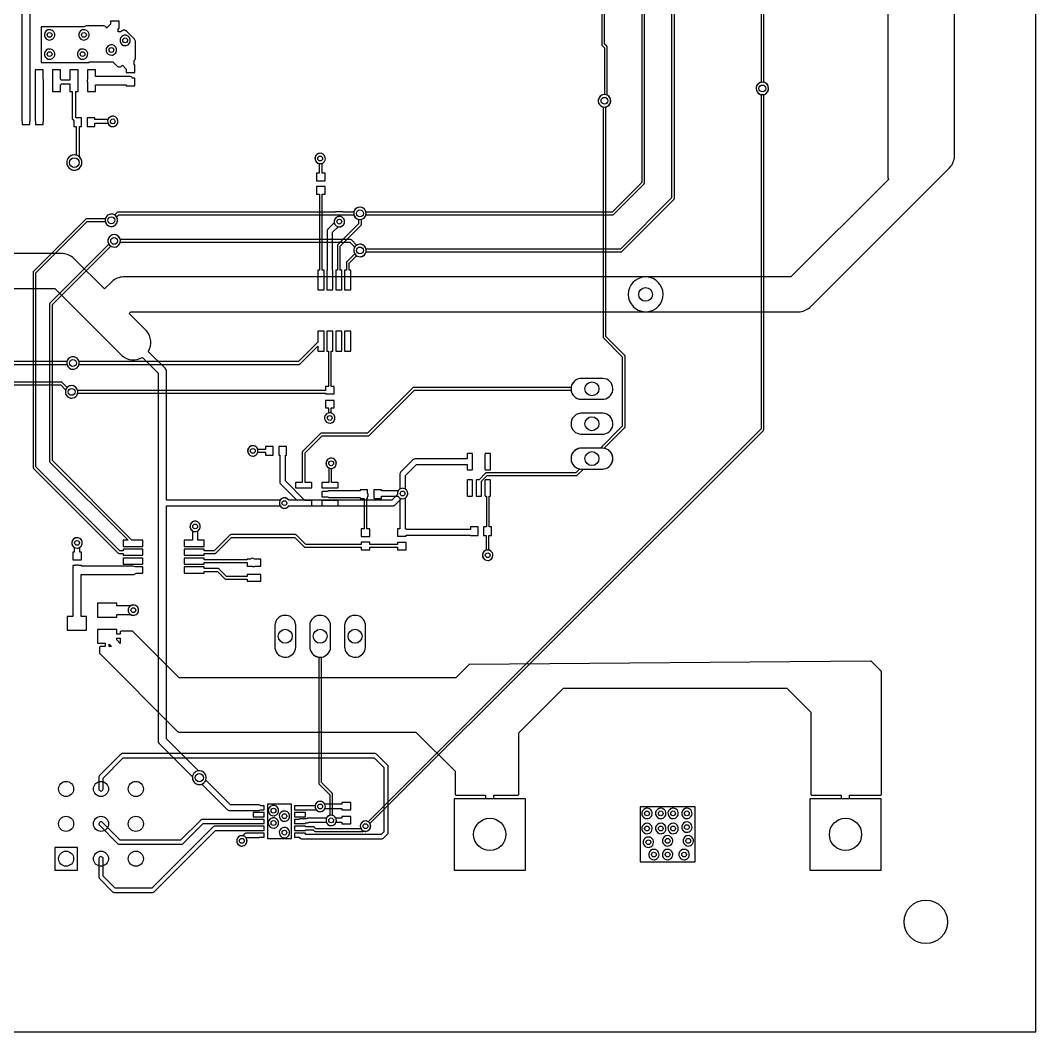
# Model space of a CAD drawing. Header units: millimetres. Extents: x 0 to 170, y 0 to 220.
# Drawn here: x 96.1 to 170, y 0 to 73.7 of the extents above; entities that cross this region are included whole.
import ezdxf

# ---------------------------------------------------------------- set-up
doc = ezdxf.new("R2010")
doc.units = ezdxf.units.MM

msp = doc.modelspace()

# ---------------------------------------------------------------- linework, layer by layer
at = {"layer": '16_copper'}
for points in [[(143.49, 82.031), (143.49, 60.731), (139.759, 57), (121.242, 57), (121.23, 57.046, 0.453095), (120.599, 57.307), (120.558, 57.284), (120.171, 57.671), (120.165, 57.675), (120.16, 57.68, 0.125734), (120.114, 57.699), (120.106, 57.7), (120.103, 57.7), (120.102, 57.7), (120.1, 57.7), (103.342, 57.7), (103.33, 57.746, 1), (102.47, 57.454), (102.493, 57.399, 0.66818), (103.33, 57.454), (103.342, 57.5), (120.059, 57.5), (120.416, 57.142), (120.393, 57.101, 0.577349), (120.83, 56.447), (120.889, 56.455, 0.267951), (121.23, 56.754), (121.242, 56.8), (139.8, 56.8), (139.807, 56.801), (139.814, 56.801, 0.125733), (139.86, 56.82), (139.867, 56.826), (139.868, 56.827), (139.869, 56.828), (139.871, 56.829), (143.66, 60.619), (143.665, 60.625), (143.67, 60.63, 0.125734), (143.689, 60.676), (143.689, 60.684), (143.689, 60.686), (143.689, 60.687), (143.69, 60.69), (143.69, 82.072)], [(141.311, 80.201), (141.311, 61.852), (139.159, 59.7), (121.242, 59.7), (121.23, 59.746, 0.716592), (120.37, 59.746), (120.358, 59.7), (119.581, 59.7), (119.579, 59.701, 0.036371), (119.565, 59.704), (119.556, 59.705), (119.554, 59.705), (119.553, 59.705), (119.551, 59.705), (119.049, 59.705), (119.042, 59.704), (119.035, 59.704, 0.040415), (119.019, 59.7), (103.2, 59.7), (103.193, 59.699), (103.186, 59.699, 0.125733), (103.14, 59.68), (103.133, 59.674), (103.132, 59.673), (103.131, 59.672), (103.129, 59.671), (102.942, 59.484), (102.901, 59.507, 1), (102.499, 58.693), (102.554, 58.67, 0.09849), (102.73, 58.647), (102.789, 58.655, 0.493147), (103.107, 59.301), (103.084, 59.342), (103.241, 59.5), (119.044, 59.5), (119.051, 59.501), (119.059, 59.501, 0.038675), (119.074, 59.505), (119.525, 59.505), (119.528, 59.504, 0.034854), (119.542, 59.501), (119.55, 59.5), (119.552, 59.5), (119.554, 59.5), (119.556, 59.5), (120.358, 59.5), (120.37, 59.454, 0.716592), (121.23, 59.454), (121.242, 59.5), (139.2, 59.5), (139.207, 59.501), (139.214, 59.501, 0.125733), (139.26, 59.52), (139.267, 59.526), (139.268, 59.527), (139.269, 59.528), (139.271, 59.529), (141.481, 61.74), (141.486, 61.746), (141.491, 61.751, 0.125734), (141.51, 61.797), (141.51, 61.805), (141.51, 61.807), (141.51, 61.808), (141.511, 61.811), (141.511, 80.16)], [(138.41, 80.16), (138.41, 71.891), (138.41, 71.883), (138.411, 71.876, 0.125733), (138.43, 71.83), (138.435, 71.824), (138.436, 71.822), (138.437, 71.822), (138.439, 71.82), (138.6, 71.659), (138.6, 68.253), (138.57, 68.253, 1), (138.63, 67.347), (138.689, 67.355, 0.716591), (138.801, 68.207), (138.8, 68.208), (138.8, 71.7), (138.799, 71.707), (138.799, 71.714, 0.125733), (138.78, 71.76), (138.774, 71.767), (138.773, 71.768), (138.772, 71.769), (138.771, 71.771), (138.609, 71.932), (138.609, 80.201)], [(87.1, 54.13), (98.574, 54.13), (103.402, 49.302), (103.467, 49.241, 0.325362), (104.956, 49.113), (106.095, 47.974), (106.095, 21.2), (106.096, 21.188), (106.096, 21.176, 0.144215), (106.158, 21.015), (106.165, 21.007, 0.015626), (106.177, 20.993), (106.184, 20.984), (108.601, 18.568), (108.597, 18.528, 1), (109.603, 18.472), (109.603, 18.528, 0.414214), (109.072, 19.003), (109.032, 18.999), (106.705, 21.326), (106.705, 38.297), (114.981, 38.297), (114.985, 38.289, 0.53451), (115.615, 38.289), (115.619, 38.297), (123.2, 38.297), (123.21, 38.298), (123.22, 38.298, 0.132342), (123.319, 38.335), (123.325, 38.341, 0.018024), (123.337, 38.35), (123.344, 38.356), (123.818, 38.83), (123.826, 38.828, 1), (123.974, 39.572), (123.925, 39.578, 0.493144), (123.528, 39.126), (123.53, 39.118), (123.116, 38.703), (115.619, 38.703), (115.615, 38.711, 0.53451), (114.985, 38.711), (114.981, 38.703), (106.705, 38.703), (106.705, 48.1), (106.704, 48.112), (106.704, 48.124, 0.144215), (106.642, 48.285), (106.635, 48.293, 0.015626), (106.623, 48.307), (106.616, 48.316), (105.387, 49.544), (105.394, 49.556, 0.326623), (105.246, 51.048), (105.198, 51.098), (103.996, 52.3), (104.126, 52.43), (141.6, 52.43), (141.689, 52.433, 0.939415), (141.67, 54.968), (141.6, 54.97), (103.6, 54.97), (103.582, 54.969), (103.563, 54.969, 0.177209), (102.752, 54.646), (102.727, 54.621), (102.714, 54.61), (102.709, 54.605), (102.702, 54.598), (102.2, 54.096), (99.998, 56.298), (99.985, 56.311), (99.972, 56.324, 0.177209), (99.17, 56.668), (99.134, 56.669), (99.117, 56.67), (99.11, 56.67), (99.1, 56.67), (87.1, 56.67)], [(70.6, 48.6), (99.458, 48.6), (99.47, 48.554, 0.339454), (99.93, 48.247), (99.989, 48.255, 1), (99.811, 49.145), (99.754, 49.13, 0.233169), (99.47, 48.846), (99.458, 48.8), (70.641, 48.8)], [(65.795, 47.105), (99.009, 47.105), (99.37, 46.745), (99.355, 46.689, 0.493143), (99.83, 46.147), (99.889, 46.155, 1), (99.711, 47.045), (99.654, 47.03, 0.098492), (99.501, 46.941), (99.478, 46.919), (99.121, 47.276), (99.116, 47.28), (99.11, 47.285, 0.125734), (99.065, 47.304), (99.056, 47.305), (99.054, 47.305), (99.053, 47.305), (99.051, 47.305), (65.836, 47.305)]]:
    msp.add_lwpolyline(points, format="xyb", dxfattribs=at)
for points in [[(98.274, 72.228, 1), (98.126, 72.972), (98.078, 72.959, 0.876976), (98.225, 72.222)], [(100.774, 72.228, 1), (100.626, 72.972), (100.578, 72.959, 0.876976), (100.725, 72.222)], [(103.774, 71.828, 1), (103.626, 72.572), (103.578, 72.559, 0.876976), (103.725, 71.822)], [(102.774, 71.128, 1), (102.626, 71.872), (102.578, 71.859, 0.876976), (102.725, 71.122)], [(98.274, 70.828, 1), (98.126, 71.572), (98.078, 71.559, 0.876976), (98.225, 70.822)], [(100.674, 70.828, 1), (100.526, 71.572), (100.478, 71.559, 0.876976), (100.625, 70.822)], [(121.274, 14.596, 0.493145), (121.54, 15.135), (121.529, 15.155), (150.171, 43.797), (150.175, 43.803), (150.18, 43.808, 0.125734), (150.199, 43.854), (150.2, 43.862), (150.2, 43.864), (150.2, 43.865), (150.2, 43.868), (150.2, 68.258), (150.246, 68.27, 1), (149.954, 69.13), (149.899, 69.107, 0.66818), (149.954, 68.27), (150, 68.258), (150, 43.909), (121.387, 15.296), (121.368, 15.308, 1), (121.032, 14.628), (121.078, 14.609, 0.09849), (121.225, 14.589)], [(102.874, 65.928, 1), (102.726, 66.672), (102.678, 66.659, 0.876976), (102.825, 65.922)], [(100.093, 62.754, 1), (99.907, 63.846), (99.847, 63.832, 0.893653), (100.031, 62.747)], [(117.974, 63.228, 1), (117.826, 63.972), (117.778, 63.959, 0.876976), (117.925, 63.222)], [(119.374, 58.628, 1), (119.226, 59.372), (119.178, 59.359, 0.876976), (119.325, 58.622)], [(138.564, 46.065, 0.906347), (138.489, 47.582), (136.891, 47.582), (136.816, 47.575, 0.906347), (136.891, 46.058), (138.489, 46.058)], [(118.674, 44.328, 1), (118.526, 45.072), (118.478, 45.059, 0.876976), (118.625, 44.322)], [(138.564, 43.525, 0.906347), (138.489, 45.042), (136.891, 45.042), (136.816, 45.035, 0.906347), (136.891, 43.518), (138.489, 43.518)], [(113.074, 41.928, 1), (112.926, 42.672), (112.878, 42.659, 0.876976), (113.025, 41.922)], [(138.564, 40.985, 0.906347), (138.489, 42.502), (136.891, 42.502), (136.816, 42.495, 0.906347), (136.891, 40.978), (138.489, 40.978)], [(118.774, 41.028, 1), (118.626, 41.772), (118.578, 41.759, 0.876976), (118.725, 41.022)], [(108.874, 36.428, 1), (108.726, 37.172), (108.678, 37.159, 0.876976), (108.825, 36.422)], [(100.274, 35.228, 1), (100.126, 35.972), (100.078, 35.959, 0.876976), (100.225, 35.222)], [(130.174, 34.328, 1), (130.026, 35.072), (129.978, 35.059, 0.876976), (130.125, 34.322)], [(104.374, 30.328, 1), (104.226, 31.072), (104.178, 31.059, 0.876976), (104.325, 30.322)], [(115.472, 27.283, 0.357806), (116.122, 28.001), (116.122, 29.599), (116.115, 29.674, 0.906347), (114.598, 29.599), (114.598, 28.001), (114.605, 27.926, 0.385742), (115.397, 27.276)], [(118.774, 15.019, 0.767329), (118.822, 15.75), (118.8, 15.756), (118.8, 17.3), (118.799, 17.307), (118.799, 17.314, 0.125733), (118.78, 17.36), (118.774, 17.367), (118.773, 17.368), (118.772, 17.369), (118.771, 17.371), (118, 18.141), (118, 27.282), (118.012, 27.283, 0.357806), (118.662, 28.001), (118.662, 29.599), (118.655, 29.674, 0.906347), (117.138, 29.599), (117.138, 28.001), (117.145, 27.926, 0.330355), (117.788, 27.283), (117.8, 27.282), (117.8, 18.1), (117.801, 18.093), (117.801, 18.086, 0.125733), (117.82, 18.04), (117.826, 18.033), (117.827, 18.032), (117.828, 18.031), (117.829, 18.029), (118.6, 17.259), (118.6, 15.756), (118.578, 15.75, 0.876976), (118.725, 15.013)], [(120.552, 27.283, 0.357806), (121.202, 28.001), (121.202, 29.599), (121.195, 29.674, 0.906347), (119.678, 29.599), (119.678, 28.001), (119.685, 27.926, 0.385742), (120.477, 27.276)], [(114.574, 15.728, 1), (114.426, 16.472), (114.378, 16.459, 0.876976), (114.525, 15.722)], [(117.974, 16.028, 1), (117.826, 16.772), (117.778, 16.759, 0.876976), (117.925, 16.022)], [(141.774, 15.528, 1), (141.626, 16.272), (141.578, 16.259, 0.876976), (141.725, 15.522)], [(142.774, 15.528, 1), (142.626, 16.272), (142.578, 16.259, 0.876976), (142.725, 15.522)], [(143.674, 15.528, 1), (143.526, 16.272), (143.478, 16.259, 0.876976), (143.625, 15.522)], [(144.674, 15.528, 1), (144.526, 16.272), (144.478, 16.259, 0.876976), (144.625, 15.522)], [(114.574, 14.828, 1), (114.426, 15.572), (114.378, 15.559, 0.876976), (114.525, 14.822)], [(115.374, 15.328, 1), (115.226, 16.072), (115.178, 16.059, 0.876976), (115.325, 15.322)], [(115.374, 14.128, 1), (115.226, 14.872), (115.178, 14.859, 0.876976), (115.325, 14.122)], [(141.774, 14.428, 1), (141.626, 15.172), (141.578, 15.159, 0.876976), (141.725, 14.422)], [(142.774, 14.428, 1), (142.626, 15.172), (142.578, 15.159, 0.876976), (142.725, 14.422)], [(143.674, 14.428, 1), (143.526, 15.172), (143.478, 15.159, 0.876976), (143.625, 14.422)], [(144.674, 14.528, 1), (144.526, 15.272), (144.478, 15.259, 0.876976), (144.625, 14.522)], [(112.274, 13.528, 1), (112.126, 14.272), (112.078, 14.259, 0.876976), (112.225, 13.522)], [(141.874, 13.428, 1), (141.726, 14.172), (141.678, 14.159, 0.876976), (141.825, 13.422)], [(143.274, 13.528, 1), (143.126, 14.272), (143.078, 14.259, 0.876976), (143.225, 13.522)], [(144.774, 13.528, 1), (144.626, 14.272), (144.578, 14.259, 0.876976), (144.725, 13.522)], [(142.274, 12.528, 1), (142.126, 13.272), (142.078, 13.259, 0.876976), (142.225, 12.522)], [(143.274, 12.528, 1), (143.126, 13.272), (143.078, 13.259, 0.876976), (143.225, 12.522)], [(144.474, 12.528, 1), (144.326, 13.272), (144.278, 13.259, 0.876976), (144.425, 12.522)]]:
    msp.add_lwpolyline(points, format="xyb", close=True, dxfattribs=at)
for points in [[(132.85, 16.97), (127.65, 16.97), (127.65, 11.77), (132.85, 11.77)], [(158.75, 16.97), (153.55, 16.97), (153.55, 11.77), (158.75, 11.77)], [(100.225, 13.425), (98.575, 13.425), (98.575, 11.775), (100.225, 11.775)]]:
    msp.add_lwpolyline(points, close=True, dxfattribs=at)
at = {"layer": '1_copper'}
for points in [[(159.23, 76.496), (159.23, 62.4), (159.233, 62.311, 0.035092), (159.258, 62.135), (159.274, 62.07), (152.174, 54.97), (141.6, 54.97), (141.511, 54.967, 0.939415), (141.53, 52.432), (141.6, 52.43), (152.7, 52.43), (152.718, 52.431), (152.737, 52.431, 0.177209), (153.548, 52.754), (153.573, 52.779), (153.586, 52.79), (153.591, 52.795), (153.598, 52.802), (163.718, 62.922), (163.731, 62.935), (163.744, 62.948, 0.177209), (164.088, 63.75), (164.089, 63.786), (164.09, 63.803), (164.09, 63.81), (164.09, 63.82), (164.09, 77.21)], [(150, 77.189), (150, 69.142), (149.954, 69.13, 1), (150.246, 68.27), (150.301, 68.293, 0.66818), (150.246, 69.13), (150.2, 69.142), (150.2, 77.151)], [(96.181, 74.221), (96.181, 66.4), (96.184, 66.356), (96.193, 66.314), (96.205, 66.281), (96.205, 66.085), (96.765, 66.085), (96.765, 66.28), (96.779, 66.317, 0.069373), (96.79, 66.4), (96.79, 74.21)]]:
    msp.add_lwpolyline(points, format="xyb", dxfattribs=at)
for points in [[(104.415, 70.425), (104.354, 70.425), (104.354, 70.731), (104.364, 70.739), (104.379, 70.753, 0.158654), (104.451, 70.892), (104.454, 70.932, 0.00044), (104.454, 70.933), (104.454, 72.1), (104.452, 72.119), (104.451, 72.139, 0.118891), (104.406, 72.249), (104.38, 72.279, 0.000222), (104.38, 72.28), (103.792, 72.867), (103.777, 72.88), (103.762, 72.892, 0.199141), (103.573, 72.938), (103.553, 72.933), (103.535, 72.929), (103.535, 72.929), (103.535, 72.929), (103.515, 72.921), (103.498, 72.914), (103.498, 72.914), (103.498, 72.914, 0.036986), (103.464, 72.893), (103.433, 72.867), (103.433, 72.867), (103.433, 72.867), (103.428, 72.862), (103.37, 72.828), (103.305, 72.811), (103.204, 72.811), (103.204, 73), (103.202, 73.02), (103.201, 73.039, 0.000439), (103.201, 73.04), (103.196, 73.059), (103.195, 73.065), (103.272, 73.065), (103.272, 73.6), (102.628, 73.6), (102.628, 73.37), (102.354, 73.096), (102.354, 73.096), (102.347, 73.115, 0.240264), (102.16, 73.251), (102.12, 73.254, 0.00044), (102.12, 73.254), (100.9, 73.254), (100.88, 73.252), (100.861, 73.251, 0.11867), (100.751, 73.206), (100.74, 73.197), (97.589, 73.197), (97.589, 70.584), (101.091, 70.584), (101.091, 70.646), (102.795, 70.646), (103.104, 70.336), (103.109, 70.332), (103.114, 70.327, 0.460422), (103.497, 70.377), (103.501, 70.385), (103.785, 70.1), (103.785, 69.865), (104.415, 69.865)], [(97.735, 66.28), (97.748, 66.317, 0.069373), (97.759, 66.4), (97.759, 69.246), (97.756, 69.289, 0.071737), (97.732, 69.373), (97.73, 69.377), (97.73, 70.055), (97.14, 70.055), (97.14, 68.475), (97.15, 68.475), (97.15, 66.4), (97.153, 66.356), (97.162, 66.314), (97.175, 66.281), (97.175, 66.085), (97.735, 66.085)], [(100.093, 62.754, 0.589885), (100.413, 63.669), (100.382, 63.7), (100.382, 65.935), (100.535, 65.935), (100.535, 66.565), (100.12, 66.565), (100.102, 66.583), (100.102, 68.475), (100.27, 68.475), (100.27, 68.943), (100.277, 68.979), (100.28, 69.02), (100.28, 69.265), (100.277, 69.309), (100.27, 69.342), (100.27, 70.055), (99.68, 70.055), (99.68, 69.342), (99.673, 69.306), (99.672, 69.297), (99.051, 69.297), (99.042, 69.317), (99.018, 69.353), (99, 69.375), (99, 70.055), (98.41, 70.055), (98.41, 68.475), (99, 68.475), (99, 68.964), (99.019, 68.987), (99.043, 69.024), (99.051, 69.043), (99.67, 69.043), (99.67, 69.02), (99.673, 68.976), (99.68, 68.943), (99.68, 68.475), (99.848, 68.475), (99.848, 66.53), (99.849, 66.525), (99.848, 66.52, 0.111436), (99.865, 66.466), (99.87, 66.461), (99.875, 66.452), (99.881, 66.446), (99.885, 66.441), (99.975, 66.35), (99.975, 65.935), (100.128, 65.935), (100.128, 63.838), (100.093, 63.846, 1), (99.907, 62.754), (99.969, 62.747), (100.031, 62.747)], [(101.54, 68.961), (103.785, 68.961), (103.785, 68.895), (104.415, 68.895), (104.415, 69.455), (104.247, 69.455), (104.239, 69.467, 0.215746), (104.01, 69.57), (101.54, 69.57), (101.54, 70.055), (100.95, 70.055), (100.95, 69.342), (100.943, 69.307, 0.081823), (100.944, 69.22), (100.947, 69.203), (100.949, 69.181), (100.95, 69.175), (100.95, 68.475), (101.54, 68.475)], [(129.628, 39.013), (129.642, 39.027), (129.65, 39.045), (129.65, 40.095), (130.055, 40.5), (136.55, 40.5), (136.557, 40.501), (136.564, 40.501, 0.125733), (136.61, 40.52), (136.617, 40.526), (136.618, 40.527), (136.619, 40.528), (136.621, 40.529), (137.069, 40.978), (138.489, 40.978), (138.564, 40.985, 0.820678), (138.637, 42.48), (138.582, 42.491), (140.071, 43.979), (140.075, 43.985), (140.08, 43.99, 0.125734), (140.099, 44.036), (140.1, 44.044), (140.1, 44.047), (140.1, 44.048), (140.1, 44.05), (140.1, 49.2), (140.099, 49.207), (140.099, 49.214, 0.125733), (140.08, 49.26), (140.074, 49.267), (140.073, 49.268), (140.072, 49.269), (140.071, 49.271), (138.7, 50.641), (138.7, 67.358), (138.746, 67.37, 1), (138.454, 68.23), (138.399, 68.207, 0.66818), (138.454, 67.37), (138.5, 67.358), (138.5, 50.6), (138.501, 50.593), (138.501, 50.586, 0.125733), (138.52, 50.54), (138.526, 50.533), (138.527, 50.532), (138.528, 50.531), (138.529, 50.529), (139.9, 49.159), (139.9, 44.091), (138.311, 42.502), (136.891, 42.502), (136.816, 42.495, 0.820678), (136.743, 41), (136.798, 40.989), (136.509, 40.7), (130.013, 40.7), (130.006, 40.699), (129.999, 40.699, 0.125733), (129.953, 40.68), (129.947, 40.674), (129.945, 40.673), (129.944, 40.672), (129.943, 40.671), (129.467, 40.195), (129.29, 40.195), (129.272, 40.187), (129.258, 40.173), (129.25, 40.155), (129.25, 39.045), (129.258, 39.027), (129.272, 39.013), (129.29, 39.005), (129.61, 39.005)], [(102.874, 65.928, 1), (102.726, 66.672), (102.678, 66.659, 0.198914), (102.46, 66.468), (102.443, 66.427), (101.505, 66.427), (101.505, 66.565), (100.945, 66.565), (100.945, 65.935), (101.505, 65.935), (101.505, 66.173), (102.443, 66.173), (102.46, 66.132, 0.303347), (102.825, 65.922)], [(118.253, 62.523), (118.039, 62.523), (118.039, 63.248), (118.068, 63.26, 1), (117.732, 63.94), (117.689, 63.915, 0.668179), (117.826, 63.228), (117.839, 63.227), (117.839, 62.523), (117.624, 62.523), (117.624, 61.963), (118.253, 61.963)], [(119.482, 55.47), (119.357, 55.47), (119.357, 57.215), (120.871, 58.729), (120.875, 58.735), (120.88, 58.74, 0.125734), (120.899, 58.786), (120.9, 58.794), (120.9, 58.797), (120.9, 58.798), (120.9, 58.8), (120.9, 59.158), (120.946, 59.17, 1), (120.654, 60.03), (120.599, 60.007, 0.66818), (120.654, 59.17), (120.7, 59.158), (120.7, 58.841), (119.186, 57.327), (119.181, 57.322), (119.176, 57.316, 0.125734), (119.158, 57.271), (119.157, 57.262), (119.157, 57.26), (119.157, 57.259), (119.157, 57.257), (119.157, 55.47), (119.032, 55.47), (119.032, 54.02), (119.482, 54.02)], [(105, 35.15), (103.55, 35.15), (103.55, 35.025), (103.316, 35.025), (97.2, 41.141), (97.2, 55.259), (100.941, 59), (102.258, 59), (102.27, 58.954, 1), (103.13, 59.246), (103.107, 59.301, 0.66818), (102.27, 59.246), (102.258, 59.2), (100.9, 59.2), (100.893, 59.199), (100.886, 59.199, 0.125733), (100.84, 59.18), (100.833, 59.174), (100.832, 59.173), (100.831, 59.172), (100.829, 59.171), (97.029, 55.371), (97.025, 55.365), (97.02, 55.36, 0.125734), (97.001, 55.314), (97, 55.306), (97, 55.303), (97, 55.302), (97, 55.3), (97, 41.1), (97.001, 41.093), (97.001, 41.086, 0.125733), (97.02, 41.04), (97.026, 41.033), (97.027, 41.032), (97.028, 41.031), (97.029, 41.029), (103.204, 34.854), (103.21, 34.85), (103.215, 34.845, 0.125734), (103.261, 34.826), (103.269, 34.825), (103.272, 34.825), (103.273, 34.825), (103.275, 34.825), (103.55, 34.825), (103.55, 34.7), (105, 34.7)], [(118.832, 55.47), (118.81, 55.47), (118.81, 58.222), (119.218, 58.63), (119.226, 58.628, 1), (119.374, 59.372), (119.325, 59.378, 0.493144), (118.928, 58.926), (118.93, 58.918), (118.463, 58.45), (118.456, 58.442), (118.449, 58.435, 0.132344), (118.406, 58.339), (118.405, 58.33, 0.018059), (118.404, 58.316), (118.403, 58.307), (118.403, 55.47), (118.382, 55.47), (118.382, 54.02), (118.832, 54.02)], [(105, 35.8), (104.191, 35.8), (98.4, 41.591), (98.4, 52.959), (102.658, 57.216), (102.699, 57.193, 1), (103.101, 58.007), (103.046, 58.03, 0.668178), (102.493, 57.399), (102.516, 57.358), (98.229, 53.071), (98.225, 53.065), (98.22, 53.06, 0.125734), (98.201, 53.014), (98.2, 53.006), (98.2, 53.003), (98.2, 53.002), (98.2, 53), (98.2, 41.55), (98.201, 41.543), (98.201, 41.536, 0.125733), (98.22, 41.49), (98.226, 41.483), (98.227, 41.482), (98.228, 41.481), (98.229, 41.479), (103.909, 35.8), (103.55, 35.8), (103.55, 35.35), (105, 35.35)], [(120.132, 55.47), (120.007, 55.47), (120.007, 55.965), (120.558, 56.516), (120.599, 56.493, 1), (121.001, 57.307), (120.946, 57.33, 0.668178), (120.393, 56.699), (120.416, 56.658), (119.836, 56.077), (119.831, 56.072), (119.826, 56.066, 0.125734), (119.808, 56.021), (119.807, 56.012), (119.807, 56.01), (119.807, 56.009), (119.807, 56.007), (119.807, 55.47), (119.682, 55.47), (119.682, 54.02), (120.132, 54.02)], [(99.889, 46.155, 0.267951), (100.23, 46.454), (100.242, 46.5), (118.279, 46.5), (118.279, 46.461), (118.923, 46.461), (118.923, 46.996), (118.707, 46.996), (118.707, 49.57), (118.832, 49.57), (118.832, 51.02), (118.382, 51.02), (118.382, 49.57), (118.507, 49.57), (118.507, 46.996), (118.279, 46.996), (118.279, 46.7), (100.242, 46.7), (100.23, 46.746, 1), (99.37, 46.454), (99.393, 46.399, 0.303346), (99.83, 46.147)], [(99.989, 48.255, 0.267951), (100.33, 48.554), (100.342, 48.6), (116.361, 48.6), (116.369, 48.601), (116.376, 48.601, 0.125733), (116.422, 48.62), (116.428, 48.626), (116.43, 48.627), (116.43, 48.628), (116.432, 48.629), (117.732, 49.929), (117.732, 49.57), (118.182, 49.57), (118.182, 51.02), (117.732, 51.02), (117.732, 50.212), (116.32, 48.8), (100.342, 48.8), (100.33, 48.846, 1), (99.47, 48.554), (99.493, 48.499, 0.303346), (99.93, 48.247)], [(117.273, 39.608), (117.287, 39.622), (117.295, 39.64), (117.295, 39.96), (117.287, 39.978), (117.273, 39.992), (117.255, 40), (116.8, 40), (116.8, 42.159), (118.041, 43.4), (121.4, 43.4), (121.407, 43.401), (121.414, 43.401, 0.125733), (121.46, 43.42), (121.467, 43.426), (121.468, 43.427), (121.469, 43.428), (121.471, 43.429), (124.761, 46.72), (136.172, 46.72), (136.173, 46.708, 0.357806), (136.891, 46.058), (138.489, 46.058), (138.564, 46.065, 0.906347), (138.489, 47.582), (136.891, 47.582), (136.816, 47.575, 0.330355), (136.173, 46.932), (136.172, 46.92), (124.72, 46.92), (124.713, 46.919), (124.706, 46.919, 0.125733), (124.66, 46.9), (124.653, 46.894), (124.652, 46.893), (124.651, 46.892), (124.649, 46.891), (121.359, 43.6), (118, 43.6), (117.993, 43.599), (117.986, 43.599, 0.125733), (117.94, 43.58), (117.933, 43.574), (117.932, 43.573), (117.931, 43.572), (117.929, 43.571), (116.629, 42.271), (116.625, 42.265), (116.62, 42.26, 0.125734), (116.601, 42.214), (116.6, 42.206), (116.6, 42.203), (116.6, 42.202), (116.6, 42.2), (116.6, 40), (116.145, 40), (116.127, 39.992), (116.113, 39.978), (116.105, 39.96), (116.105, 39.64), (116.113, 39.622), (116.127, 39.608), (116.145, 39.6), (117.255, 39.6)], [(118.674, 44.328, 0.767329), (118.722, 45.059), (118.701, 45.064), (118.701, 45.446), (118.923, 45.446), (118.923, 45.981), (118.279, 45.981), (118.279, 45.446), (118.501, 45.446), (118.501, 45.065), (118.478, 45.059, 0.876976), (118.625, 44.322)], [(138.564, 43.525, 0.906347), (138.489, 45.042), (136.891, 45.042), (136.816, 45.035, 0.906347), (136.891, 43.518), (138.489, 43.518)], [(113.074, 41.928, 0.26795), (113.359, 42.178), (113.365, 42.2), (113.915, 42.2), (113.915, 41.985), (114.475, 41.985), (114.475, 42.615), (113.915, 42.615), (113.915, 42.4), (113.365, 42.4), (113.359, 42.422, 1), (112.641, 42.178), (112.66, 42.132, 0.303347), (113.025, 41.922)], [(115.374, 38.128, 0.198912), (115.615, 38.289), (115.619, 38.297), (116.7, 38.297), (116.709, 38.298, 0.03239), (116.735, 38.3), (116.736, 38.3), (117.255, 38.3), (117.273, 38.308), (117.287, 38.322), (117.295, 38.34), (117.295, 38.66), (117.287, 38.678), (117.273, 38.692), (117.255, 38.7), (116.787, 38.7), (115.368, 40.12), (115.368, 41.985), (115.445, 41.985), (115.445, 42.615), (114.885, 42.615), (114.885, 41.985), (114.961, 41.985), (114.961, 40.035), (114.962, 40.025), (114.962, 40.015, 0.132342), (115, 39.916), (115.005, 39.91, 0.018024), (115.015, 39.899), (115.021, 39.892), (116.209, 38.703), (115.619, 38.703), (115.615, 38.711, 1), (114.985, 38.289), (115.015, 38.25, 0.233167), (115.325, 38.122)], [(119.193, 39.608), (119.207, 39.622), (119.215, 39.64), (119.215, 39.96), (119.207, 39.978), (119.193, 39.992), (119.175, 40), (118.72, 40), (118.72, 41.022), (118.725, 41.022, 1), (118.675, 41.778), (118.626, 41.772, 0.668179), (118.489, 41.085), (118.52, 41.067), (118.52, 40), (118.065, 40), (118.047, 39.992), (118.033, 39.978), (118.025, 39.96), (118.025, 39.64), (118.033, 39.622), (118.047, 39.608), (118.065, 39.6), (119.175, 39.6)], [(124.172, 36.164), (128.835, 36.164), (128.835, 36.135), (129.395, 36.135), (129.395, 36.765), (128.835, 36.765), (128.835, 36.571), (124.172, 36.571), (124.172, 36.635), (124.103, 36.635), (124.103, 38.881), (124.111, 38.885, 0.53451), (124.111, 39.515), (124.103, 39.519), (124.103, 40.516), (124.904, 41.317), (128.6, 41.317), (128.6, 40.965), (128.608, 40.947), (128.622, 40.933), (128.64, 40.925), (128.96, 40.925), (128.978, 40.933), (128.992, 40.947), (129, 40.965), (129, 41.485), (129, 41.486, 0.085198), (129, 41.555), (129, 42.075), (128.992, 42.093), (128.978, 42.107), (128.96, 42.115), (128.64, 42.115), (128.622, 42.107), (128.608, 42.093), (128.6, 42.075), (128.6, 41.723), (124.82, 41.723), (124.81, 41.722), (124.8, 41.722, 0.132342), (124.701, 41.685), (124.695, 41.679, 0.018024), (124.683, 41.67), (124.676, 41.664), (123.756, 40.744), (123.75, 40.736), (123.743, 40.729, 0.132344), (123.699, 40.632), (123.699, 40.624, 0.018059), (123.698, 40.609), (123.697, 40.6), (123.697, 39.519), (123.689, 39.515, 0.098491), (123.585, 39.411), (123.581, 39.403), (122.355, 39.403), (122.355, 39.472), (121.82, 39.472), (121.82, 38.828), (122.355, 38.828), (122.355, 38.997), (123.581, 38.997), (123.585, 38.989, 0.098491), (123.689, 38.885), (123.697, 38.881), (123.697, 36.635), (123.528, 36.635), (123.528, 36.1), (124.172, 36.1)], [(130.174, 34.328, 0.767329), (130.222, 35.059), (130.185, 35.069), (130.185, 36.135), (130.365, 36.135), (130.365, 36.765), (130.2, 36.765), (130.2, 39.005), (130.26, 39.005), (130.278, 39.013), (130.292, 39.027), (130.3, 39.045), (130.3, 40.155), (130.292, 40.173), (130.278, 40.187), (130.26, 40.195), (129.94, 40.195), (129.922, 40.187), (129.908, 40.173), (129.9, 40.155), (129.9, 39.045), (129.908, 39.027), (129.922, 39.013), (129.94, 39.005), (130, 39.005), (130, 36.765), (129.805, 36.765), (129.805, 36.135), (129.985, 36.135), (129.985, 35.061), (129.978, 35.059), (129.932, 35.04, 0.820679), (130.125, 34.322)], [(121.515, 36.635), (121.3, 36.635), (121.3, 38.828), (121.34, 38.828), (121.34, 38.915), (121.351, 38.927, 0.324531), (121.351, 39.226), (121.34, 39.239), (121.34, 39.472), (120.805, 39.472), (120.805, 39.404), (118.62, 39.404), (118.58, 39.401, 0.118225), (118.471, 39.356), (118.464, 39.35), (118.065, 39.35), (118.047, 39.342), (118.033, 39.328), (118.025, 39.31), (118.025, 38.99), (118.033, 38.972), (118.047, 38.958), (118.065, 38.95), (118.464, 38.95), (118.47, 38.945, 0.159104), (118.62, 38.896), (120.805, 38.896), (120.805, 38.828), (121.098, 38.828), (121.1, 38.828), (121.1, 36.635), (120.885, 36.635), (120.885, 36.075), (121.515, 36.075)], [(109.45, 35.8), (109.003, 35.8), (109.003, 36.481), (109.011, 36.485, 1), (108.589, 37.115), (108.55, 37.085, 0.493145), (108.589, 36.485), (108.597, 36.481), (108.597, 35.8), (108, 35.8), (108, 35.35), (109.45, 35.35)], [(100.515, 34.935), (100.403, 34.935), (100.403, 35.281), (100.411, 35.285, 1), (99.989, 35.915), (99.95, 35.885, 0.493145), (99.989, 35.285), (99.997, 35.281), (99.997, 34.935), (99.885, 34.935), (99.885, 34.375), (100.515, 34.375)], [(109.45, 34.825), (110.225, 34.825), (110.232, 34.826), (110.239, 34.826, 0.125733), (110.285, 34.845), (110.292, 34.851), (110.293, 34.852), (110.294, 34.853), (110.296, 34.854), (111.441, 36), (116.059, 36), (116.744, 35.315), (116.75, 35.31), (116.755, 35.305, 0.125734), (116.801, 35.286), (116.809, 35.286), (116.811, 35.285), (116.812, 35.286), (116.815, 35.285), (120.885, 35.285), (120.885, 35.105), (121.515, 35.105), (121.515, 35.285), (123.528, 35.285), (123.528, 35.085), (124.172, 35.085), (124.172, 35.62), (123.528, 35.62), (123.528, 35.485), (121.515, 35.485), (121.515, 35.665), (120.885, 35.665), (120.885, 35.485), (116.856, 35.485), (116.171, 36.171), (116.165, 36.175), (116.16, 36.18, 0.125734), (116.114, 36.199), (116.106, 36.2), (116.103, 36.2), (116.102, 36.2), (116.1, 36.2), (111.4, 36.2), (111.393, 36.199), (111.386, 36.199, 0.125733), (111.34, 36.18), (111.333, 36.174), (111.332, 36.173), (111.331, 36.172), (111.329, 36.171), (110.184, 35.025), (109.45, 35.025), (109.45, 35.15), (108, 35.15), (108, 34.7), (109.45, 34.7)], [(113.084, 33.874, 0.078611), (113.16, 33.898), (113.179, 33.91), (113.58, 33.91), (113.58, 34.41), (113.124, 34.41), (113.12, 34.411), (113.116, 34.411), (113.109, 34.419), (113.081, 34.442, 0.366016), (112.82, 34.418), (112.814, 34.41), (112.58, 34.41), (112.58, 34.375), (109.45, 34.375), (109.45, 34.5), (108, 34.5), (108, 34.05), (109.45, 34.05), (109.45, 34.175), (112.58, 34.175), (112.58, 33.91), (112.911, 33.91), (112.929, 33.899, 0.118225), (113.044, 33.871)], [(100.89, 30.25), (100.495, 30.25), (100.495, 33.295), (104.263, 33.295), (104.307, 33.298, 0.179791), (104.493, 33.4), (105, 33.4), (105, 33.85), (104.436, 33.85), (104.426, 33.858, 0.141815), (104.263, 33.905), (100.515, 33.905), (100.515, 33.965), (100.319, 33.965), (100.306, 33.971, 0.175063), (100.093, 33.971), (100.081, 33.965), (99.885, 33.965), (99.885, 33.679), (99.885, 33.675), (99.885, 30.25), (99.49, 30.25), (99.49, 29.25), (100.89, 29.25)], [(113.58, 33.31), (112.58, 33.31), (112.58, 33.16), (111.081, 33.16), (110.546, 33.696), (110.54, 33.7), (110.535, 33.705, 0.125734), (110.489, 33.724), (110.481, 33.725), (110.478, 33.725), (110.477, 33.725), (110.475, 33.725), (109.45, 33.725), (109.45, 33.85), (108, 33.85), (108, 33.4), (109.45, 33.4), (109.45, 33.525), (110.434, 33.525), (110.969, 32.989), (110.975, 32.985), (110.98, 32.98, 0.125734), (111.026, 32.961), (111.034, 32.96), (111.037, 32.96), (111.038, 32.96), (111.04, 32.96), (112.58, 32.96), (112.58, 32.81), (113.58, 32.81)], [(103.09, 30.395), (104.076, 30.395), (104.089, 30.385, 1), (104.511, 31.015), (104.468, 31.04, 0.267949), (104.089, 31.015), (104.076, 31.005), (103.09, 31.005), (103.09, 31.2), (101.69, 31.2), (101.69, 30.2), (103.09, 30.2)], [(115.472, 27.283, 0.357806), (116.122, 28.001), (116.122, 29.599), (116.115, 29.674, 0.906347), (114.598, 29.599), (114.598, 28.001), (114.605, 27.926, 0.385742), (115.397, 27.276)], [(118.012, 27.283, 0.357806), (118.662, 28.001), (118.662, 29.599), (118.655, 29.674, 0.906347), (117.138, 29.599), (117.138, 28.001), (117.145, 27.926, 0.385742), (117.937, 27.276)], [(120.552, 27.283, 0.357806), (121.202, 28.001), (121.202, 29.599), (121.195, 29.674, 0.906347), (119.678, 29.599), (119.678, 28.001), (119.685, 27.926, 0.385742), (120.477, 27.276)], [(101.69, 29.3), (101.69, 28.3), (102.243, 28.3), (102.243, 28.046), (101.9, 28.046), (101.893, 28.045), (101.887, 28.045, 0.300446), (101.828, 27.989), (101.828, 27.984, 0.021213), (101.827, 27.978), (101.827, 27.973), (101.827, 27.6), (101.827, 27.593), (101.828, 27.587, 0.095842), (101.838, 27.561), (101.838, 27.56), (101.839, 27.559), (101.841, 27.557), (101.845, 27.551), (101.847, 27.549), (101.847, 27.549), (101.848, 27.548), (107.548, 21.848), (107.556, 21.842), (107.564, 21.836, 0.073107), (107.584, 21.828), (107.585, 21.828), (107.585, 21.828), (107.588, 21.828), (107.6, 21.826), (124.87, 21.826), (127.727, 18.97), (127.727, 17.297), (127.727, 17.291), (127.728, 17.284, 0.300446), (127.784, 17.226), (127.789, 17.225, 0.021213), (127.795, 17.225), (127.8, 17.224), (129.945, 17.224), (129.945, 16.97), (127.65, 16.97), (127.65, 11.77), (132.85, 11.77), (132.85, 16.97), (130.555, 16.97), (130.555, 17.224), (132.3, 17.224), (132.307, 17.225), (132.313, 17.225, 0.300446), (132.372, 17.281), (132.372, 17.286, 0.021213), (132.373, 17.292), (132.374, 17.297), (132.374, 21.77), (135.63, 25.027), (151.87, 25.027), (153.627, 23.27), (153.627, 17.297), (153.627, 17.291), (153.628, 17.284, 0.300446), (153.684, 17.226), (153.689, 17.225, 0.021213), (153.695, 17.225), (153.7, 17.224), (155.845, 17.224), (155.845, 16.97), (153.55, 16.97), (153.55, 11.77), (158.75, 11.77), (158.75, 16.97), (156.455, 16.97), (156.455, 17.224), (158.7, 17.224), (158.707, 17.225), (158.713, 17.225, 0.300446), (158.772, 17.281), (158.772, 17.286, 0.021213), (158.773, 17.292), (158.774, 17.297), (158.774, 26.2), (158.772, 26.21), (158.771, 26.22, 0.073089), (158.762, 26.239), (158.762, 26.24), (158.761, 26.241), (158.759, 26.243), (158.752, 26.252), (158.034, 26.97), (158.026, 26.976), (158.018, 26.982, 0.073095), (157.998, 26.99), (157.997, 26.99), (157.997, 26.99), (157.995, 26.99), (157.981, 26.991), (128.777, 26.751), (128.767, 26.749), (128.758, 26.748, 0.073089), (128.738, 26.739), (128.737, 26.739), (128.736, 26.738), (128.734, 26.736), (128.725, 26.729), (127.77, 25.774), (107.63, 25.774), (104.252, 29.152), (104.244, 29.158), (104.236, 29.164, 0.073107), (104.216, 29.172), (104.215, 29.172), (104.215, 29.172), (104.212, 29.172), (104.2, 29.174), (103.417, 29.174), (103.411, 29.173), (103.404, 29.172, 0.300446), (103.346, 29.116), (103.345, 29.111, 0.021213), (103.345, 29.105), (103.344, 29.1), (103.344, 28.947), (103.09, 28.947), (103.09, 29.3)], [(122.416, 14.058), (122.421, 14.058, 0.153128), (122.506, 14.092), (122.518, 14.102), (122.808, 14.392), (122.811, 14.397), (122.816, 14.401, 0.153125), (122.852, 14.484), (122.852, 14.5), (122.852, 19.3), (122.852, 19.306), (122.852, 19.311, 0.153128), (122.818, 19.396), (122.808, 19.408), (122.008, 20.208), (122.003, 20.211), (121.999, 20.216, 0.153125), (121.916, 20.252), (121.9, 20.252), (103.5, 20.252), (103.494, 20.252), (103.489, 20.252, 0.153128), (103.404, 20.218), (103.392, 20.208), (101.832, 18.648), (101.829, 18.643), (101.824, 18.639, 0.153125), (101.788, 18.556), (101.788, 18.54), (101.788, 17.68), (101.791, 17.649, 0.857942), (102.092, 17.664), (102.092, 17.68), (102.092, 18.477), (103.563, 19.948), (121.837, 19.948), (122.548, 19.237), (122.548, 14.563), (122.347, 14.362), (116.83, 14.362), (116.83, 14.46), (116.457, 14.46), (116.457, 14.46), (116.426, 14.462), (116.408, 14.46), (116.03, 14.46), (116.03, 14.16), (116.364, 14.16), (116.422, 14.102, 0.172365), (116.514, 14.058), (116.53, 14.058), (122.41, 14.058)], [(109.569, 18.318), (109.584, 18.36, 1), (108.616, 18.64), (108.603, 18.584, 0.552679), (109.24, 18.016), (109.282, 18.031), (111.146, 16.166), (111.154, 16.16), (111.161, 16.153, 0.132344), (111.258, 16.109), (111.266, 16.109, 0.018059), (111.281, 16.108), (111.29, 16.107), (112.039, 16.107), (112.05, 16.103, 0.125924), (112.155, 16.104), (112.161, 16.107), (113.43, 16.107), (113.465, 16.11, 0.132341), (113.561, 16.155), (113.566, 16.16), (113.83, 16.16), (113.83, 16.46), (113.566, 16.46), (113.559, 16.467, 0.173073), (113.43, 16.513), (111.374, 16.513)], [(117.974, 16.028, 0.233169), (118.24, 16.232), (118.253, 16.265), (119.478, 16.265), (119.478, 16.15), (120.122, 16.15), (120.122, 16.685), (119.478, 16.685), (119.478, 16.57), (118.239, 16.57), (118.215, 16.611, 0.668179), (117.528, 16.474), (117.527, 16.462), (116.43, 16.462), (116.406, 16.46), (116.03, 16.46), (116.03, 16.16), (116.407, 16.16), (116.414, 16.158), (116.43, 16.158), (117.609, 16.158), (117.615, 16.15, 0.233167), (117.925, 16.022)], [(118.774, 15.019, 0.233169), (119.04, 15.224), (119.051, 15.25), (119.478, 15.25), (119.478, 15.135), (120.122, 15.135), (120.122, 15.67), (119.478, 15.67), (119.478, 15.555), (119.042, 15.555), (119.04, 15.559, 0.621842), (118.36, 15.559), (118.358, 15.555), (117.004, 15.555), (116.998, 15.554), (116.992, 15.554, 0.117803), (116.925, 15.532), (116.917, 15.528), (116.912, 15.524), (116.907, 15.521), (116.896, 15.51), (116.893, 15.508), (116.475, 15.508), (116.47, 15.507), (116.464, 15.507, 0.117803), (116.397, 15.485), (116.388, 15.48), (116.384, 15.477), (116.379, 15.473), (116.367, 15.463), (116.364, 15.46), (116.03, 15.46), (116.03, 15.16), (116.406, 15.16), (116.411, 15.159), (116.441, 15.158), (116.452, 15.16), (116.83, 15.16), (116.83, 15.203), (116.956, 15.203), (116.962, 15.203), (116.968, 15.203, 0.153128), (117.052, 15.237), (117.064, 15.247), (117.067, 15.25), (118.349, 15.25), (118.36, 15.224, 0.303347), (118.725, 15.013)], [(107.806, 13.648), (107.811, 13.648, 0.153128), (107.896, 13.682), (107.908, 13.692), (109.373, 15.158), (113.43, 15.158), (113.454, 15.16), (113.83, 15.16), (113.83, 15.46), (113.453, 15.46), (113.446, 15.462), (113.43, 15.462), (109.31, 15.462), (109.304, 15.462), (109.299, 15.462, 0.153128), (109.214, 15.428), (109.202, 15.418), (107.737, 13.952), (103.343, 13.952), (102.048, 15.248), (102.024, 15.267, 0.857946), (101.822, 15.044), (101.832, 15.032), (103.172, 13.692), (103.177, 13.689), (103.181, 13.684, 0.153125), (103.264, 13.648), (103.28, 13.648), (107.8, 13.648)], [(105.706, 10.148), (105.711, 10.148, 0.153128), (105.796, 10.182), (105.808, 10.192), (110.273, 14.658), (113.43, 14.658), (113.454, 14.66), (113.83, 14.66), (113.83, 14.96), (113.453, 14.96), (113.446, 14.962), (113.43, 14.962), (110.21, 14.962), (110.204, 14.962), (110.199, 14.962, 0.153128), (110.114, 14.928), (110.102, 14.918), (105.637, 10.452), (102.963, 10.452), (102.092, 11.323), (102.092, 12.6), (102.089, 12.631, 0.857942), (101.788, 12.616), (101.788, 12.6), (101.788, 11.26), (101.788, 11.254), (101.788, 11.249, 0.153128), (101.822, 11.164), (101.832, 11.152), (102.792, 10.192), (102.797, 10.189), (102.801, 10.184, 0.153125), (102.884, 10.148), (102.9, 10.148), (105.7, 10.148)], [(120.993, 14.587), (121, 14.587, 0.125733), (121.046, 14.606), (121.053, 14.612), (121.054, 14.613), (121.055, 14.614, 0.01162), (121.058, 14.617), (121.078, 14.609), (121.126, 14.596, 1), (121.274, 15.339), (121.225, 15.346, 0.577348), (120.86, 14.8), (120.868, 14.786), (117.591, 14.786), (117.496, 14.881), (117.49, 14.885), (117.485, 14.89, 0.125734), (117.439, 14.909), (117.431, 14.91), (117.429, 14.91), (117.428, 14.91), (117.425, 14.91), (116.83, 14.91), (116.83, 14.96), (116.03, 14.96), (116.03, 14.66), (116.83, 14.66), (116.83, 14.71), (117.384, 14.71), (117.479, 14.615), (117.484, 14.611), (117.49, 14.606, 0.125734), (117.535, 14.587), (117.544, 14.586), (117.546, 14.586), (117.547, 14.586), (117.549, 14.586), (120.986, 14.586)], [(112.274, 13.528, 0.493145), (112.54, 14.068), (112.519, 14.104), (112.563, 14.148), (113.42, 14.148), (113.426, 14.148), (113.431, 14.148, 0.078496), (113.48, 14.16), (113.48, 14.16), (113.83, 14.16), (113.83, 14.46), (113.454, 14.46), (113.449, 14.461), (113.419, 14.462), (113.408, 14.46), (113.03, 14.46), (113.03, 14.452), (112.5, 14.452), (112.494, 14.452), (112.489, 14.452, 0.153128), (112.404, 14.418), (112.392, 14.408), (112.258, 14.274), (112.225, 14.278, 1), (112.175, 13.522), (112.225, 13.522)]]:
    msp.add_lwpolyline(points, format="xyb", close=True, dxfattribs=at)
for points in [[(118.182, 55.47), (118.057, 55.47), (118.057, 60.994), (118.253, 60.994), (118.253, 61.554), (117.624, 61.554), (117.624, 60.994), (117.857, 60.994), (117.857, 55.47), (117.732, 55.47), (117.732, 54.02), (118.182, 54.02)], [(119.482, 51.02), (119.032, 51.02), (119.032, 49.57), (119.482, 49.57)], [(120.132, 51.02), (119.682, 51.02), (119.682, 49.57), (120.132, 49.57)], [(130.278, 40.933), (130.292, 40.947), (130.3, 40.965), (130.3, 42.075), (130.292, 42.093), (130.278, 42.107), (130.26, 42.115), (129.94, 42.115), (129.922, 42.107), (129.908, 42.093), (129.9, 42.075), (129.9, 40.965), (129.908, 40.947), (129.922, 40.933), (129.94, 40.925), (130.26, 40.925)], [(128.978, 39.013), (128.992, 39.027), (129, 39.045), (129, 40.155), (128.992, 40.173), (128.978, 40.187), (128.96, 40.195), (128.64, 40.195), (128.622, 40.187), (128.608, 40.173), (128.6, 40.155), (128.6, 39.045), (128.608, 39.027), (128.622, 39.013), (128.64, 39.005), (128.96, 39.005)], [(119.193, 38.308), (119.207, 38.322), (119.215, 38.34), (119.215, 38.66), (119.207, 38.678), (119.193, 38.692), (119.175, 38.7), (118.065, 38.7), (118.047, 38.692), (118.033, 38.678), (118.025, 38.66), (118.025, 38.34), (118.033, 38.322), (118.047, 38.308), (118.065, 38.3), (119.175, 38.3)], [(105, 34.5), (103.55, 34.5), (103.55, 34.05), (105, 34.05)], [(102.537, 28.046), (102.537, 28.222), (102.713, 28.046)], [(103.09, 28.531), (103.09, 28.653), (103.344, 28.653), (103.344, 28.277)], [(115.805, 16.56), (114.055, 16.56), (114.055, 14.06), (115.805, 14.06)], [(145.2, 16.37), (141.2, 16.37), (141.2, 12.37), (145.2, 12.37)], [(113.83, 15.96), (113.03, 15.96), (113.03, 15.66), (113.83, 15.66)], [(116.83, 15.96), (116.03, 15.96), (116.03, 15.66), (116.83, 15.66)], [(100.225, 13.425), (98.575, 13.425), (98.575, 11.775), (100.225, 11.775)]]:
    msp.add_lwpolyline(points, close=True, dxfattribs=at)
at = {"layer": 'drills_PTH'}
for centre, radius in [((137.69, 46.82), 0.508), ((137.69, 44.28), 0.508), ((137.69, 41.74), 0.508), ((115.36, 28.8), 0.508), ((117.9, 28.8), 0.508), ((120.44, 28.8), 0.508), ((99.4, 17.68), 0.55), ((101.94, 17.68), 0.55), ((104.48, 17.68), 0.55), ((99.4, 15.14), 0.55), ((101.94, 15.14), 0.55), ((104.48, 15.14), 0.55), ((130.25, 14.37), 1.175), ((156.15, 14.37), 1.175), ((99.4, 12.6), 0.55), ((101.94, 12.6), 0.55), ((104.48, 12.6), 0.55), ((162, 8), 1.588)]:
    msp.add_circle(centre, radius, dxfattribs=at)
at = {"layer": 'drills_via_1_16'}
for centre, radius in [((98.2, 72.6), 0.175), ((100.7, 72.6), 0.175), ((103.7, 72.2), 0.175), ((98.2, 71.2), 0.175), ((100.6, 71.2), 0.175), ((102.7, 71.5), 0.175), ((150.1, 68.7), 0.25), ((138.6, 67.8), 0.25), ((102.8, 66.3), 0.175), ((100, 63.3), 0.35), ((117.9, 63.6), 0.175), ((102.7, 59.1), 0.25), ((119.3, 59), 0.175), ((120.8, 59.6), 0.25), ((102.9, 57.6), 0.25), ((120.8, 56.9), 0.25), ((141.6, 53.7), 0.5), ((99.9, 48.7), 0.25), ((99.8, 46.6), 0.25), ((118.6, 44.7), 0.175), ((113, 42.3), 0.175), ((118.7, 41.4), 0.175), ((123.9, 39.2), 0.175), ((115.3, 38.5), 0.175), ((108.8, 36.8), 0.175), ((100.2, 35.6), 0.175), ((130.1, 34.7), 0.175), ((104.3, 30.7), 0.175), ((109.1, 18.5), 0.3), ((114.5, 16.1), 0.175), ((117.9, 16.4), 0.175), ((115.3, 15.7), 0.175), ((118.7, 15.391), 0.175), ((141.7, 15.9), 0.175), ((142.7, 15.9), 0.175), ((143.6, 15.9), 0.175), ((144.6, 15.9), 0.175), ((114.5, 15.2), 0.175), ((121.2, 14.968), 0.175), ((141.7, 14.8), 0.175), ((142.7, 14.8), 0.175), ((143.6, 14.8), 0.175), ((144.6, 14.9), 0.175), ((112.2, 13.9), 0.175), ((115.3, 14.5), 0.175), ((143.2, 13.9), 0.175), ((144.7, 13.9), 0.175), ((141.8, 13.8), 0.175), ((142.2, 12.9), 0.175), ((143.2, 12.9), 0.175), ((144.4, 12.9), 0.175)]:
    msp.add_circle(centre, radius, dxfattribs=at)
at = {"layer": 'outline'}
msp.add_lwpolyline([(0, 0), (170, 0), (170, 220), (0, 220), (0, 0)], close=True, dxfattribs=at)

doc.saveas('drawing.dxf')
